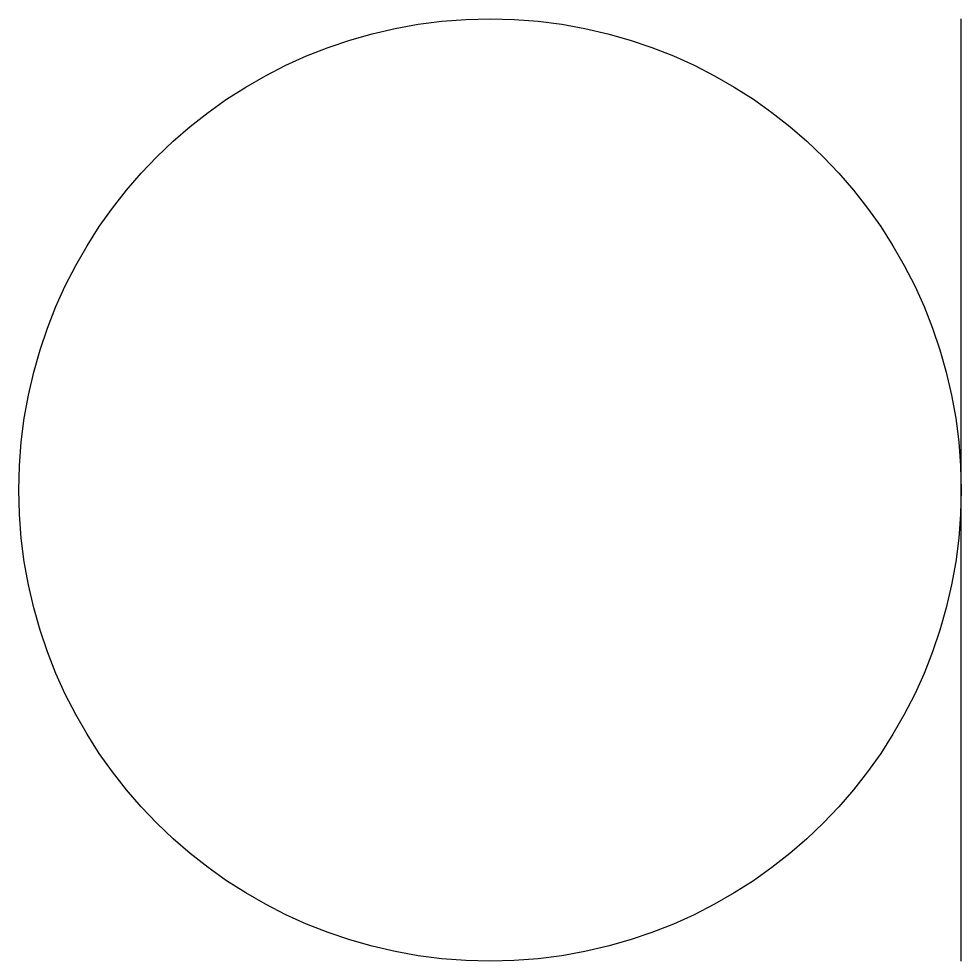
# Model space of a CAD drawing. Header units: millimetres. Extents: x -2.5 to 2.5, y -2.5 to 2.5.
import ezdxf

# ---------------------------------------------------------------- set-up
doc = ezdxf.new("R2010")
doc.units = ezdxf.units.MM
doc.layers.add('0-0000-ALGEMEEN-50', color=6, linetype='Continuous')

msp = doc.modelspace()

# ---------------------------------------------------------------- linework, layer by layer
at = {"transparency": 33554687}
msp.add_circle((0, 0), 2.5, dxfattribs=at)
at = {"layer": '0-0000-ALGEMEEN-50', "transparency": 33554687}
msp.add_line((2.5, -2.5), (2.5, 2.5), dxfattribs=at)

doc.saveas('drawing.dxf')
